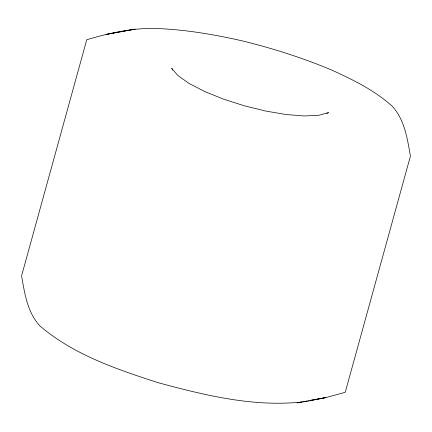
<?xml version="1.0" encoding="UTF-8"?>
<svg xmlns="http://www.w3.org/2000/svg" width="432" height="432" viewBox="0 0 432 432"><rect width="100%" height="100%" fill="white"/><g stroke="black" fill="none" stroke-linecap="round" stroke-linejoin="round"><path stroke-width="0.65" d="M326.797 113.535L328.568 112.612L318.595 115.317L304.09 115.965L286.043 114.512L265.691 111.051L244.409 105.818L223.652 99.182L204.838 91.579L189.248 83.538L177.941 75.6L171.688 68.315L172.746 70.033M301.547 402.019C253.049 407.122 204.503 395.226 157.961 382.639C116.856 369.295 74.315 354.98 40.802 326.689L40.198 326.203C27.389 312.709 24.656 293.425 21.6 275.8L86.751 39.717C109.523 33.059 132.97 27.702 156.848 28.512C185.863 29.646 214.542 34.538 242.8 41.002C273.332 48.524 303.34 58.093 332.316 70.335C353.111 79.834 373.95 90.029 391.198 105.311L391.802 105.797C404.611 119.291 407.344 138.575 410.4 156.2L345.249 392.283L325.885 397.57L308.081 401.128L297.032 402.851L301.622 402.008M302.837 401.782L304.128 401.544M305.419 401.306L306.704 401.069M309.928 400.475L313.799 399.762M314.437 399.649L325.885 397.57L310.149 400.448M302.935 401.771L306.212 401.166M307.525 400.928L308.837 400.691M134.968 29.149L106.115 34.43L134.968 29.149"/></g></svg>
